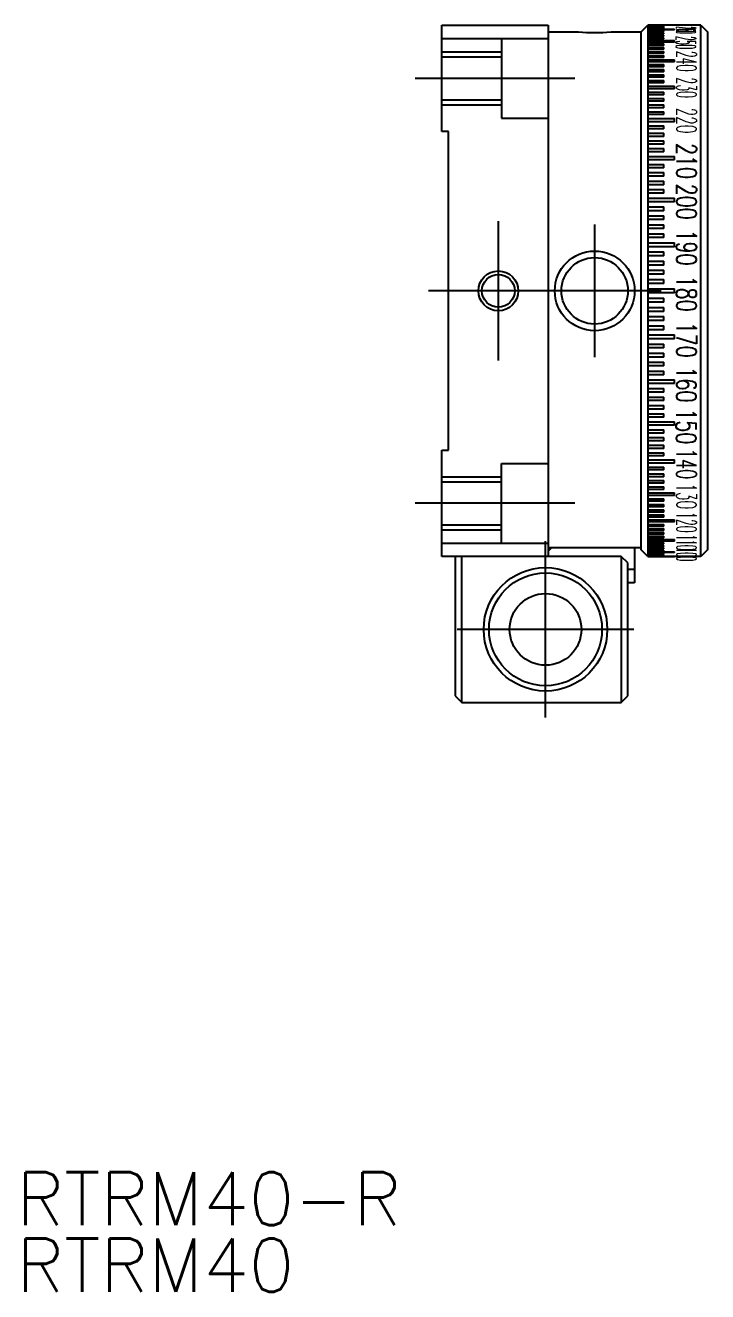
# Model space of a CAD drawing. Extents: x 1 to 271, y 0 to 142.
# Drawn here: x 0.7 to 52, y 0 to 95.4 of the extents above; entities that cross this region are included whole.
import ezdxf

# ---------------------------------------------------------------- set-up
doc = ezdxf.new("R2010")
doc.units = 0
doc.linetypes.add('CENTER', pattern=[50.8, 31.75, -6.35, 6.35, -6.35])
doc.linetypes.add('DASHED', pattern=[19.05, 12.7, -6.35])
doc.layers.get('0').update_dxf_attribs({"linetype": 'CONTINUOUS'})
doc.layers.add('CENTER', color=1, linetype='CENTER')
doc.styles.get("Standard").update_dxf_attribs({"font": 'txt.shx', "height": 3, "bigfont": 'bigfont.shx'})

# ---------------------------------------------------------------- blocks, each defined once
blk = doc.blocks.new('*U25')
at = {"color": 7, "linetype": 'CONTINUOUS'}
blk.add_text('RTRM40-R', height=4, dxfattribs=at).set_placement((0, 5))
blk = doc.blocks.new('*U26')
at = {"color": 7, "linetype": 'CONTINUOUS'}
blk.add_text('RTRM40', height=4, dxfattribs=at).set_placement((0, 0))
blk = doc.blocks.new('*U27')
at = {"color": 7, "linetype": 'CONTINUOUS', "width": 0.7}
blk.add_text('190', height=1.5, rotation=270, dxfattribs=at).set_placement((49.693, 79.998))
blk = doc.blocks.new('*U28')
at = {"color": 7, "linetype": 'CONTINUOUS', "width": 0.7}
blk.add_text('180', height=1.5, rotation=270, dxfattribs=at).set_placement((49.693, 76.525))
blk = doc.blocks.new('*U29')
at = {"color": 7, "linetype": 'CONTINUOUS', "width": 0.7}
blk.add_text('170', height=1.5, rotation=270, dxfattribs=at).set_placement((49.679, 73.052))
blk = doc.blocks.new('*U30')
at = {"color": 7, "linetype": 'CONTINUOUS', "width": 0.7}
blk.add_text('160', height=1.5, rotation=270, dxfattribs=at).set_placement((49.674, 69.685))
blk = doc.blocks.new('*U31')
at = {"color": 7, "linetype": 'CONTINUOUS', "width": 0.7}
blk.add_text('150', height=1.5, rotation=270, dxfattribs=at).set_placement((49.666, 66.526))
blk = doc.blocks.new('*U32')
at = {"color": 7, "linetype": 'CONTINUOUS', "width": 0.6}
blk.add_text('140', height=1.5, rotation=270, dxfattribs=at).set_placement((49.693, 63.507))
blk = doc.blocks.new('*U33')
at = {"color": 7, "linetype": 'CONTINUOUS', "width": 0.7}
blk.add_text('200', height=1.5, rotation=270, dxfattribs=at).set_placement((49.693, 83.453))
blk = doc.blocks.new('*U34')
at = {"color": 7, "linetype": 'CONTINUOUS', "width": 0.7}
blk.add_text('210', height=1.5, rotation=270, dxfattribs=at).set_placement((49.693, 86.516))
blk = doc.blocks.new('*U35')
at = {"color": 7, "linetype": 'CONTINUOUS', "width": 0.5}
blk.add_text('220', height=1.5, rotation=270, dxfattribs=at).set_placement((49.693, 89.181))
blk = doc.blocks.new('*U36')
at = {"color": 7, "linetype": 'CONTINUOUS', "width": 0.4}
blk.add_text('230', height=1.5, rotation=270, dxfattribs=at).set_placement((49.693, 91.458))
blk = doc.blocks.new('*U37')
at = {"color": 7, "linetype": 'CONTINUOUS', "width": 0.4}
blk.add_text('240', height=1.5, rotation=270, dxfattribs=at).set_placement((49.693, 93.458))
blk = doc.blocks.new('*U38')
at = {"color": 7, "linetype": 'CONTINUOUS', "width": 0.2}
blk.add_text('250', height=1.5, rotation=270, dxfattribs=at).set_placement((49.64, 94.556))
blk = doc.blocks.new('*U39')
at = {"color": 7, "linetype": 'CONTINUOUS', "width": 0.1}
blk.add_text('260', height=1.5, rotation=270, dxfattribs=at).set_placement((49.648, 95.271))
blk = doc.blocks.new('*U40')
at = {"color": 7, "linetype": 'CONTINUOUS', "width": 0.5}
blk.add_text('130', height=1.5, rotation=270, dxfattribs=at).set_placement((49.693, 60.88))
blk = doc.blocks.new('*U41')
at = {"color": 7, "linetype": 'CONTINUOUS', "width": 0.4}
blk.add_text('120', height=1.5, rotation=270, dxfattribs=at).set_placement((49.693, 58.718))
blk = doc.blocks.new('*U42')
at = {"color": 7, "linetype": 'CONTINUOUS', "width": 0.3}
blk.add_text('110', height=1.5, rotation=270, dxfattribs=at).set_placement((49.693, 57.007))
blk = doc.blocks.new('*U43')
at = {"color": 7, "linetype": 'CONTINUOUS', "width": 0.2}
blk.add_text('100', height=1.5, rotation=270, dxfattribs=at).set_placement((49.693, 55.992))

msp = doc.modelspace()

# ---------------------------------------------------------------- linework, layer by layer
at = {"color": 7, "linetype": 'CONTINUOUS'}
for p, q in [((32.027, 95.388), (40.027, 95.388)), ((32.027, 87.388), (32.027, 95.388)), ((40.027, 95.388), (40.027, 55.388)), ((47.027, 94.888), (47.527, 95.388)), ((47.527, 95.388), (47.527, 55.388)), ((51.527, 95.388), (47.527, 95.388)), ((49.527, 95.388), (49.527, 95.388)), ((49.811, 95.388), (49.527, 95.388)), ((51.527, 95.388), (52.027, 94.888)), ((51.527, 55.388), (51.527, 95.388)), ((40.027, 94.888), (42.298, 94.888)), ((44.757, 94.888), (47.027, 94.888)), ((47.027, 55.888), (47.027, 94.888)), ((49.527, 95.388), (47.527, 95.388)), ((49.527, 95.388), (47.527, 95.388)), ((47.527, 95.381), (48.727, 95.381)), ((48.727, 95.37), (47.527, 95.37)), ((47.527, 95.349), (48.727, 95.349)), ((48.727, 95.328), (47.527, 95.328)), ((47.527, 95.294), (48.727, 95.294)), ((48.727, 95.262), (47.527, 95.262)), ((47.527, 95.214), (48.727, 95.214)), ((48.727, 95.172), (47.527, 95.172)), ((47.527, 95.11), (49.527, 95.11)), ((49.527, 95.058), (47.527, 95.058)), ((47.527, 94.982), (48.727, 94.982)), ((48.727, 94.919), (47.527, 94.919)), ((47.527, 94.83), (48.727, 94.83)), ((48.727, 94.757), (47.527, 94.757)), ((47.527, 94.654), (48.727, 94.654)), ((48.727, 94.571), (47.527, 94.571)), ((47.527, 94.455), (48.727, 94.455)), ((48.727, 95.37), (48.727, 95.381)), ((48.727, 95.328), (48.727, 95.349)), ((48.727, 95.262), (48.727, 95.294)), ((48.727, 95.172), (48.727, 95.214)), ((48.727, 94.919), (48.727, 94.982)), ((48.727, 94.757), (48.727, 94.83)), ((48.727, 94.571), (48.727, 94.654)), ((48.727, 94.362), (48.727, 94.455)), ((49.527, 95.058), (49.527, 95.11)), ((52.027, 94.888), (52.027, 55.888)), ((32.027, 94.388), (40.027, 94.388)), ((48.727, 94.362), (47.527, 94.362)), ((47.527, 94.233), (49.527, 94.233)), ((49.527, 94.13), (47.527, 94.13)), ((47.527, 93.987), (48.727, 93.987)), ((48.727, 93.875), (47.527, 93.875)), ((47.527, 93.719), (48.727, 93.719)), ((48.727, 93.597), (47.527, 93.597)), ((48.727, 93.875), (48.727, 93.987)), ((48.727, 93.597), (48.727, 93.719)), ((49.527, 94.13), (49.527, 94.233)), ((47.527, 93.429), (48.727, 93.429)), ((48.727, 93.298), (47.527, 93.298)), ((47.527, 93.117), (48.727, 93.117)), ((48.727, 92.976), (47.527, 92.976)), ((47.527, 92.783), (49.527, 92.783)), ((49.527, 92.633), (47.527, 92.633)), ((48.727, 93.298), (48.727, 93.429)), ((48.727, 92.976), (48.727, 93.117)), ((49.527, 92.633), (49.527, 92.783)), ((47.527, 92.428), (48.727, 92.428)), ((48.727, 92.269), (47.527, 92.269)), ((47.527, 92.052), (48.727, 92.052)), ((48.727, 91.884), (47.527, 91.884)), ((47.527, 91.656), (48.727, 91.656)), ((48.727, 92.269), (48.727, 92.428)), ((48.727, 91.884), (48.727, 92.052)), ((48.727, 91.48), (48.727, 91.656)), ((48.727, 91.48), (47.527, 91.48)), ((47.527, 91.24), (48.727, 91.24)), ((48.727, 91.055), (47.527, 91.055)), ((47.527, 90.805), (49.527, 90.805)), ((48.727, 91.055), (48.727, 91.24)), ((49.527, 90.612), (49.527, 90.805)), ((49.527, 90.612), (47.527, 90.612)), ((47.527, 90.351), (48.727, 90.351)), ((48.727, 90.15), (47.527, 90.15)), ((47.527, 89.879), (48.727, 89.879)), ((48.727, 89.67), (47.527, 89.67)), ((48.727, 90.15), (48.727, 90.351)), ((48.727, 89.67), (48.727, 89.879)), ((47.527, 89.389), (48.727, 89.389)), ((48.727, 89.173), (47.527, 89.173)), ((47.527, 88.882), (48.727, 88.882)), ((48.727, 89.173), (48.727, 89.389)), ((48.727, 88.659), (48.727, 88.882)), ((48.727, 88.659), (47.527, 88.659)), ((47.527, 88.358), (49.527, 88.358)), ((49.527, 88.128), (47.527, 88.128)), ((47.527, 87.819), (48.727, 87.819)), ((48.727, 87.583), (48.727, 87.819)), ((49.527, 88.128), (49.527, 88.358)), ((32.527, 87.388), (32.027, 87.388)), ((32.527, 63.388), (32.527, 87.388)), ((48.727, 87.583), (47.527, 87.583)), ((47.527, 87.265), (48.727, 87.265)), ((48.727, 87.022), (47.527, 87.022)), ((48.727, 87.022), (48.727, 87.265)), ((47.527, 86.696), (48.727, 86.696)), ((48.727, 86.447), (47.527, 86.447)), ((47.527, 86.113), (48.727, 86.113)), ((48.727, 85.859), (47.527, 85.859)), ((48.727, 86.447), (48.727, 86.696)), ((48.727, 85.859), (48.727, 86.113)), ((47.527, 85.518), (49.527, 85.518)), ((49.527, 85.258), (47.527, 85.258)), ((47.527, 84.91), (48.727, 84.91)), ((48.727, 84.645), (48.727, 84.91)), ((49.527, 85.258), (49.527, 85.518)), ((48.727, 84.645), (47.527, 84.645)), ((47.527, 84.29), (48.727, 84.29)), ((48.727, 84.02), (47.527, 84.02)), ((48.727, 84.02), (48.727, 84.29)), ((47.527, 83.659), (48.727, 83.659)), ((48.727, 83.385), (47.527, 83.385)), ((47.527, 83.019), (48.727, 83.019)), ((48.727, 83.385), (48.727, 83.659)), ((48.727, 82.741), (48.727, 83.019)), ((48.727, 82.741), (47.527, 82.741)), ((47.527, 82.369), (49.527, 82.369)), ((49.527, 82.087), (47.527, 82.087)), ((49.527, 82.087), (49.527, 82.369)), ((47.527, 81.711), (48.727, 81.711)), ((48.727, 81.425), (47.527, 81.425)), ((48.727, 81.425), (48.727, 81.711)), ((47.527, 81.045), (48.727, 81.045)), ((48.727, 80.756), (47.527, 80.756)), ((47.527, 80.372), (48.727, 80.372)), ((48.727, 80.756), (48.727, 81.045)), ((48.727, 80.081), (48.727, 80.372)), ((48.727, 80.081), (47.527, 80.081)), ((47.527, 79.693), (48.727, 79.693)), ((48.727, 79.399), (47.527, 79.399)), ((48.727, 79.399), (48.727, 79.693)), ((47.527, 79.008), (49.527, 79.008)), ((49.527, 78.713), (47.527, 78.713)), ((47.527, 78.32), (48.727, 78.32)), ((48.727, 78.023), (48.727, 78.32)), ((49.527, 78.713), (49.527, 79.008)), ((48.727, 78.023), (47.527, 78.023)), ((47.527, 77.628), (48.727, 77.628)), ((48.727, 77.329), (47.527, 77.329)), ((48.727, 77.329), (48.727, 77.628)), ((47.527, 76.933), (48.727, 76.933)), ((48.727, 76.633), (47.527, 76.633)), ((48.727, 76.633), (48.727, 76.933)), ((47.527, 76.236), (48.727, 76.236)), ((48.727, 75.936), (47.527, 75.936)), ((47.527, 75.538), (49.527, 75.538)), ((48.727, 75.936), (48.727, 76.236)), ((49.527, 75.238), (49.527, 75.538)), ((49.527, 75.238), (47.527, 75.238)), ((47.527, 74.84), (48.727, 74.84)), ((48.727, 74.54), (47.527, 74.54)), ((48.727, 74.54), (48.727, 74.84)), ((47.527, 74.142), (48.727, 74.142)), ((48.727, 73.843), (47.527, 73.843)), ((48.727, 73.843), (48.727, 74.142)), ((47.527, 73.447), (48.727, 73.447)), ((48.727, 73.148), (47.527, 73.148)), ((47.527, 72.753), (48.727, 72.753)), ((48.727, 73.148), (48.727, 73.447)), ((48.727, 72.456), (48.727, 72.753)), ((48.727, 72.456), (47.527, 72.456)), ((47.527, 72.063), (49.527, 72.063)), ((49.527, 71.767), (47.527, 71.767)), ((49.527, 71.767), (49.527, 72.063)), ((47.527, 71.376), (48.727, 71.376)), ((48.727, 71.083), (47.527, 71.083)), ((47.527, 70.695), (48.727, 70.695)), ((48.727, 71.083), (48.727, 71.376)), ((48.727, 70.404), (48.727, 70.695)), ((48.727, 70.404), (47.527, 70.404)), ((47.527, 70.019), (48.727, 70.019)), ((48.727, 69.731), (47.527, 69.731)), ((48.727, 69.731), (48.727, 70.019)), ((47.527, 69.35), (48.727, 69.35)), ((48.727, 69.065), (47.527, 69.065)), ((47.527, 68.689), (49.527, 68.689)), ((48.727, 69.065), (48.727, 69.35)), ((49.527, 68.407), (49.527, 68.689)), ((49.527, 68.407), (47.527, 68.407)), ((47.527, 68.035), (48.727, 68.035)), ((48.727, 67.757), (47.527, 67.757)), ((48.727, 67.757), (48.727, 68.035)), ((47.527, 67.39), (48.727, 67.39)), ((48.727, 67.116), (47.527, 67.116)), ((48.727, 67.116), (48.727, 67.39)), ((47.527, 66.756), (48.727, 66.756)), ((48.727, 66.486), (47.527, 66.486)), ((47.527, 66.131), (48.727, 66.131)), ((48.727, 65.866), (47.527, 65.866)), ((48.727, 66.486), (48.727, 66.756)), ((48.727, 65.866), (48.727, 66.131)), ((47.527, 65.518), (49.527, 65.518)), ((49.527, 65.258), (47.527, 65.258)), ((47.527, 64.917), (48.727, 64.917)), ((48.727, 64.663), (48.727, 64.917)), ((49.527, 65.258), (49.527, 65.518)), ((48.727, 64.663), (47.527, 64.663)), ((47.527, 64.329), (48.727, 64.329)), ((48.727, 64.08), (47.527, 64.08)), ((48.727, 64.08), (48.727, 64.329)), ((32.027, 55.388), (32.027, 63.388)), ((32.027, 63.388), (32.527, 63.388)), ((47.527, 63.754), (48.727, 63.754)), ((48.727, 63.511), (47.527, 63.511)), ((47.527, 63.193), (48.727, 63.193)), ((48.727, 62.957), (47.527, 62.957)), ((48.727, 63.511), (48.727, 63.754)), ((48.727, 62.957), (48.727, 63.193)), ((47.527, 62.647), (49.527, 62.647)), ((49.527, 62.418), (47.527, 62.418)), ((47.527, 62.117), (48.727, 62.117)), ((48.727, 61.894), (48.727, 62.117)), ((49.527, 62.418), (49.527, 62.647)), ((48.727, 61.894), (47.527, 61.894)), ((47.527, 61.603), (48.727, 61.603)), ((48.727, 61.387), (47.527, 61.387)), ((47.527, 61.106), (48.727, 61.106)), ((48.727, 61.387), (48.727, 61.603)), ((48.727, 60.897), (48.727, 61.106)), ((48.727, 60.897), (47.527, 60.897)), ((47.527, 60.626), (48.727, 60.626)), ((48.727, 60.425), (47.527, 60.425)), ((47.527, 60.164), (49.527, 60.164)), ((48.727, 60.425), (48.727, 60.626)), ((49.527, 59.971), (49.527, 60.164)), ((49.527, 59.971), (47.527, 59.971)), ((47.527, 59.72), (48.727, 59.72)), ((48.727, 59.536), (47.527, 59.536)), ((47.527, 59.296), (48.727, 59.296)), ((48.727, 59.536), (48.727, 59.72)), ((48.727, 59.12), (48.727, 59.296)), ((48.727, 59.12), (47.527, 59.12)), ((47.527, 58.892), (48.727, 58.892)), ((48.727, 58.724), (47.527, 58.724)), ((47.527, 58.507), (48.727, 58.507)), ((48.727, 58.348), (47.527, 58.348)), ((48.727, 58.724), (48.727, 58.892)), ((48.727, 58.348), (48.727, 58.507)), ((47.527, 58.143), (49.527, 58.143)), ((49.527, 57.993), (47.527, 57.993)), ((47.527, 57.8), (48.727, 57.8)), ((48.727, 57.659), (47.527, 57.659)), ((47.527, 57.478), (48.727, 57.478)), ((48.727, 57.347), (47.527, 57.347)), ((48.727, 57.659), (48.727, 57.8)), ((48.727, 57.347), (48.727, 57.478)), ((49.527, 57.993), (49.527, 58.143)), ((32.027, 56.388), (40.027, 56.388)), ((47.527, 57.179), (48.727, 57.179)), ((48.727, 57.057), (47.527, 57.057)), ((47.527, 56.901), (48.727, 56.901)), ((48.727, 56.789), (47.527, 56.789)), ((47.527, 56.646), (49.527, 56.646)), ((49.527, 56.543), (47.527, 56.543)), ((47.527, 56.414), (48.727, 56.414)), ((48.727, 56.321), (47.527, 56.321)), ((48.727, 57.057), (48.727, 57.179)), ((48.727, 56.789), (48.727, 56.901)), ((48.727, 56.321), (48.727, 56.414)), ((49.527, 56.543), (49.527, 56.646)), ((45.527, 55.388), (32.027, 55.388)), ((33.027, 55.388), (33.027, 44.888)), ((33.527, 44.388), (33.527, 55.388)), ((40.027, 56.062), (47.027, 56.062)), ((40.027, 55.788), (40.302, 56.062)), ((46.027, 54.888), (45.527, 55.388)), ((45.527, 55.388), (45.527, 44.388)), ((46.527, 56.062), (46.527, 53.388)), ((47.527, 55.388), (47.027, 55.888)), ((47.527, 56.205), (48.727, 56.205)), ((48.727, 56.122), (47.527, 56.122)), ((47.527, 56.019), (48.727, 56.019)), ((48.727, 55.946), (47.527, 55.946)), ((47.527, 55.857), (48.727, 55.857)), ((48.727, 55.794), (47.527, 55.794)), ((47.527, 55.718), (49.527, 55.718)), ((49.527, 55.666), (47.527, 55.666)), ((47.527, 55.604), (48.727, 55.604)), ((48.727, 55.562), (47.527, 55.562)), ((47.527, 55.514), (48.727, 55.514)), ((48.727, 55.482), (47.527, 55.482)), ((47.527, 55.448), (48.727, 55.448)), ((48.727, 55.427), (47.527, 55.427)), ((47.527, 55.406), (48.727, 55.406)), ((48.727, 55.396), (47.527, 55.396)), ((47.527, 55.389), (49.527, 55.389)), ((49.527, 55.388), (47.527, 55.388)), ((48.727, 56.122), (48.727, 56.205)), ((48.727, 55.946), (48.727, 56.019)), ((48.727, 55.794), (48.727, 55.857)), ((48.727, 55.562), (48.727, 55.604)), ((48.727, 55.482), (48.727, 55.514)), ((48.727, 55.427), (48.727, 55.448)), ((48.727, 55.396), (48.727, 55.406)), ((49.527, 55.666), (49.527, 55.718)), ((49.527, 55.388), (49.527, 55.389)), ((51.527, 55.388), (49.527, 55.388)), ((52.027, 55.888), (51.527, 55.388)), ((46.027, 44.888), (46.027, 54.888)), ((46.527, 54.388), (46.027, 54.388)), ((46.527, 53.388), (46.027, 53.388)), ((33.027, 44.888), (33.527, 44.388)), ((45.527, 44.388), (46.027, 44.888)), ((33.527, 44.388), (45.527, 44.388))]:
    msp.add_line(p, q, dxfattribs=at)
at = {"color": 3, "linetype": 'DASHED'}
for p, q in [((36.527, 94.388), (36.527, 88.388)), ((32.027, 93.388), (36.527, 93.388)), ((32.027, 93.009), (36.527, 93.009)), ((32.027, 89.767), (36.527, 89.767)), ((32.027, 89.388), (36.527, 89.388)), ((36.527, 88.388), (40.027, 88.388)), ((36.527, 56.388), (36.527, 62.388)), ((36.527, 62.388), (40.027, 62.388)), ((32.027, 61.388), (36.527, 61.388)), ((32.027, 61.009), (36.527, 61.009)), ((32.027, 57.767), (36.527, 57.767)), ((32.027, 57.388), (36.527, 57.388))]:
    msp.add_line(p, q, dxfattribs=at)
at = {"color": 7, "linetype": 'CONTINUOUS'}
for centre, radius in [((43.527, 75.388), 3), ((43.527, 75.388), 2.5), ((36.277, 75.388), 1.23), ((39.827, 49.888), 4.65), ((39.827, 49.888), 4.25), ((39.827, 49.888), 2.7)]:
    msp.add_circle(centre, radius, dxfattribs=at)
at = {"color": 3, "linetype": 'CONTINUOUS'}
msp.add_circle((36.277, 75.388), 1.5, dxfattribs=at)
at = {"color": 7, "linetype": 'CONTINUOUS'}
msp.add_arc((43.527, 114.349), 19.5, 266.38503, 273.61497, dxfattribs=at)
at = {"layer": 'CENTER', "color": 1, "linetype": 'CENTER'}
for p, q in [((42.027, 91.388), (30.027, 91.388)), ((36.277, 70.138), (36.277, 80.638)), ((43.527, 70.388), (43.527, 80.388)), ((48.527, 75.388), (31.027, 75.388)), ((42.027, 59.388), (30.027, 59.388)), ((39.827, 43.238), (39.827, 56.538)), ((46.477, 49.888), (33.177, 49.888))]:
    msp.add_line(p, q, dxfattribs=at)

# ---------------------------------------------------------------- block references
at = {"color": 7, "linetype": 'CONTINUOUS'}
for name in ['*U38', '*U39', '*U37', '*U36', '*U35', '*U34', '*U33', '*U27', '*U28', '*U29', '*U30', '*U31', '*U32', '*U40', '*U41', '*U42', '*U43', '*U25', '*U26']:
    msp.add_blockref(name, (0, 0), dxfattribs=at)

doc.saveas('drawing.dxf')
